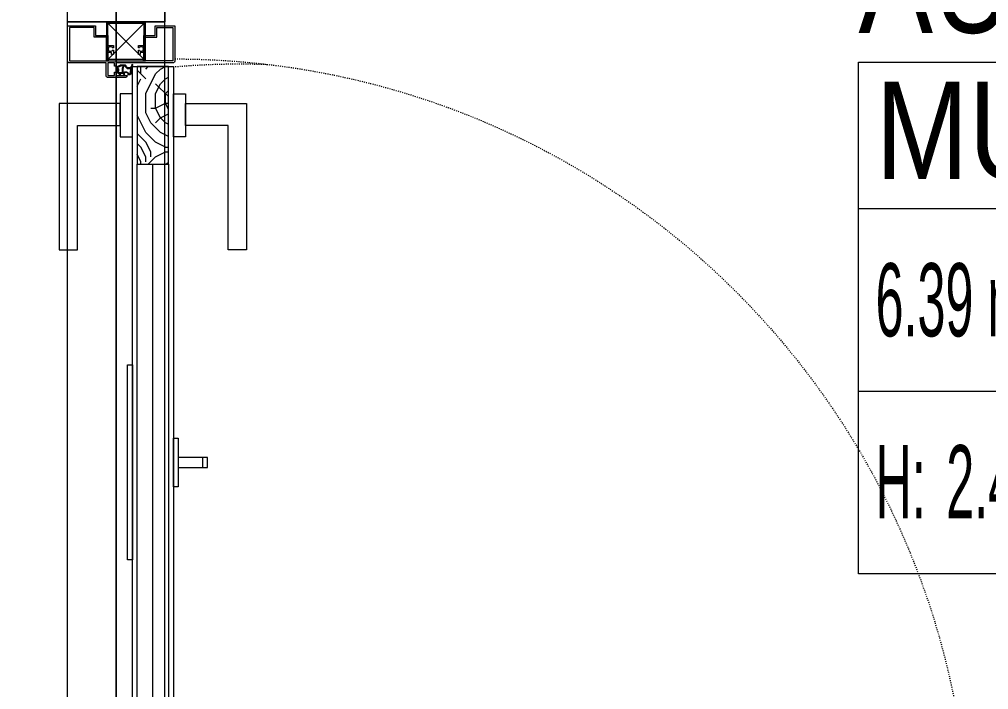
# Model space of a CAD drawing. Extents: x -2749 to 23780, y -1311 to 8245.
# Drawn here: x 1512.6 to 1612, y 522.5 to 591.2 of the extents above; entities that cross this region are included whole.
import ezdxf
from ezdxf.enums import TextEntityAlignment as Align

# ---------------------------------------------------------------- set-up
doc = ezdxf.new("R2010")
doc.units = 0
doc.header["$MEASUREMENT"] = 0
doc.linetypes.add('DOT2', pattern=[0.125, 0, -0.125])
doc.layers.get('0').update_dxf_attribs({"color": 9, "lineweight": 9})
for name, color, linetype, lineweight in [('06C', 9, 'Continuous', 9), ('06D', 9, 'Continuous', 9), ('09', 9, 'Continuous', 9), ('10', 9, 'Continuous', 9), ('11', 9, 'Continuous', 9), ('12', 9, 'Continuous', 9), ('20', 9, 'DOT2', 9), ('21', 9, 'Continuous', 9), ('30', 251, 'Continuous', 9), ('33', 9, 'BATTING', 9), ('35', 9, 'Continuous', 9), ('40B', 9, 'Continuous', 9)]:
    doc.layers.add(name, color=color, linetype=linetype, lineweight=lineweight)
doc.styles.add('Arial', font='arial.ttf', dxfattribs={"height": 2.5})
doc.styles.add('MuuM_TEXT-STANDART', font='ARIALN.TTF')
doc.linetypes.add('BATTING', pattern='A,0.0001,-0.1,[134,ltypeshp.shx,S=0.1,R=0,X=-0.1,Y=0],-0.2,[134,ltypeshp.shx,S=0.1,R=180,X=0.1,Y=0],-0.1', length=0.4001000000000001)

# ---------------------------------------------------------------- blocks, each defined once
blk = doc.blocks.new('0_roomno2')
blk.add_lwpolyline([(19.375, -10.50000000000218), (0, -10.50000000000218), (0, 0), (19.375, 0)], close=True)
for points in [[(0, -3.000000000001455), (19.375, -3.000000000001455)], [(8.125, -3.000000000001455), (8.125, -10.50000000000218)], [(11.875, -3.000000000001455), (11.875, -10.50000000000218)], [(15.625, -3.000000000001455), (15.625, -10.50000000000218)], [(0, -6.750000000001456), (8.125, -6.750000000001456)]]:
    blk.add_lwpolyline(points)
at = {"style": 'MuuM_TEXT-STANDART', "width": 0.6}
blk.add_text('H:', height=1.5, dxfattribs=at).set_placement((0.3500000000000001, -8.607952679349546), align=Align.MIDDLE_LEFT)
at = {"style": 'Arial'}
blk.add_attdef('ODANO', (0, 1.170000000001164), '', height=2, dxfattribs=at)
blk.add_attdef('MEKANADI', text='', height=2, dxfattribs=at).set_placement((0.3500000000000002, -3.000000000001455), align=Align.BOTTOM_LEFT)
at = {"style": 'MuuM_TEXT-STANDART', "width": 0.6}
for tag, p in [('YER01', (10, -4.500000000001455)), ('TAVAN01', (13.75, -4.500000000001455)), ('DUVAR01', (17.5, -4.500000000001455)), ('YER02', (10, -6.750000000001456)), ('TAVAN02', (13.75, -6.750000000001456)), ('DUVAR02', (17.5, -6.750000000001456)), ('YER03', (10, -9.000000000001457)), ('TAVAN03', (13.75, -9.000000000001457)), ('DUVAR03', (17.5, -9.000000000001457))]:
    blk.add_attdef(tag, text='', height=1.5, dxfattribs=at).set_placement(p, align=Align.MIDDLE_CENTER)
for tag, p in [('M2', (0.3500000000000001, -4.875000000001455)), ('TEMIZTAVANYUKSEKLIGI', (1.799999999999999, -8.607952679349546))]:
    blk.add_attdef(tag, text='', height=1.5, dxfattribs=at).set_placement(p, align=Align.MIDDLE_LEFT)
blk = doc.blocks.new('p-korkasa_40x40')
at = {"layer": '10'}
for points in [[(-2, -2), (-2, -2, 4.557571570274368), (-2, -2), (2, -2.000000000000454, 6.895317174706505), (2, -2.000000000000454), (2, -2.000000000000454), (2, 2.000000000000454), (-2, 2), (-2, -2)], [(-1.85000000000582, -1.85000000000582), (-1.85000000000582, 1.85000000000582), (1.85000000000582, 1.85000000000582), (1.85000000000582, -1.85000000000582), (-1.85000000000582, -1.85000000000582, -4.556434831823175), (-1.85000000000582, -1.85000000000582)]]:
    blk.add_lwpolyline(points, format="xyb", close=True, dxfattribs=at)
for points in [[(2, -2.000000000000454), (-2, 2)], [(2, 2.000000000000454), (-2, -1.96874570933869)]]:
    blk.add_lwpolyline(points, dxfattribs=at)
blk = doc.blocks.new('p-kapı')
at = {"layer": '09'}
h = blk.add_hatch(dxfattribs=at)
h.set_pattern_fill('LOGEND', color=256, scale=10, style=0)
h.set_pattern_definition([(360, (-1512.441820109354, -1967.639528495034), (9.999999999999996, -10), [3, -7]), (360, (-1512.441820109354, -1968.139528495034), (9.999999999999996, -10), [3, -7]), (360, (-1511.941820109354, -1969.139528495034), (9.999999999999996, -10), [2, -8]), (360, (-1511.441820109354, -1970.139528495034), (9.999999999999996, -10), [1.5, -8.5]), (360, (-1511.441820109354, -1971.139528495034), (9.999999999999996, -10), [1, -9]), (360, (-1513.941820109354, -1972.139528495034), (9.999999999999996, -10), [0.5, -2.5, 0.5, -6.5]), (360, (-1512.441820109354, -1972.639528495034), (9.999999999999996, -10), [0.5, -4, 1.5, -4]), (360, (-1510.441820109354, -1973.139528495034), (9.999999999999996, -10), [0.5, -0.5, 0.5, -8.5]), (360, (-1510.941820109354, -1973.639528495034), (9.999999999999996, -10), [0.5, -9.5]), (360, (-1511.441820109354, -1974.639528495034), (9.999999999999996, -10), [1.5, -8.5]), (360, (-1511.441820109354, -1975.639528495034), (9.999999999999996, -10), [2, -8]), (360, (-1511.941820109354, -1976.639528495034), (9.999999999999996, -10), [2.5, -3, 0.5, -4]), (270, (-1515.941820109354, -1970.639528495034), (-10, -9.999999999999996), [0.5, -1, 2.5, -6]), (270, (-1515.441820109354, -1971.639528495034), (-10, -9.999999999999996), [0.5, -0.5, 1.5, -7.5]), (270, (-1514.941820109354, -1975.639528495034), (-10, -9.999999999999996), [1, -9]), (270, (-1514.441820109354, -1971.639528495034), (-10, -9.999999999999996), [2, -3, 0.5, -4.5]), (270, (-1513.941820109354, -1977.139528495033), (-10, -9.999999999999996), [0.5, -9.5]), (270, (-1513.441820109354, -1972.139528495034), (-10, -9.999999999999996), [1.5, -8.5]), (270, (-1512.441820109354, -1972.639528495034), (-10, -9.999999999999996), [1, -9]), (270, (-1511.441820109354, -1972.639528495034), (-10, -9.999999999999996), [0.5, -1.5, 1.5, -6.5]), (270, (-1510.941820109354, -1973.139528495034), (-10, -9.999999999999996), [0.5, -9.5]), (270, (-1510.441820109354, -1971.139528495034), (-10, -9.999999999999996), [1.399999999999999, -8.6]), (270, (-1509.941820109354, -1969.139528495034), (-10, -9.999999999999996), [1, -9]), (270, (-1508.941820109354, -1973.139528495034), (-10, -9.999999999999996), [0.5, -9.5]), (270, (-1507.941820109354, -1972.639528495034), (-10, -9.999999999999996), [1.5, -8.5]), (270, (-1506.941820109354, -1972.639528495034), (-10, -9.999999999999996), [1.5, -8.5]), (314.9999999999999, (-1508.441820109354, -1968.639528495034), (-3.3e-15, -10.00000000019025), [0.7071000000000001, -0.7071000000000001, 0.7071000000000001, -12.02083562]), (314.9999999999999, (-1510.441820109354, -1971.139528495034), (-3.3e-15, -10.00000000019025), [1.414199999999999, -12.72793562]), (314.9999999999999, (-1514.441820109354, -1976.139528495034), (-3.3e-15, -10.00000000019025), [1.414199999999999, -12.72793562]), (314.9999999999999, (-1512.441820109354, -1973.639528495034), (-3.3e-15, -10.00000000019025), [1.414199999999999, -12.72793562]), (314.9999999999999, (-1511.941820109354, -1971.639528495034), (-3.3e-15, -10.00000000019025), [1.414199999999999, -12.72793562]), (314.9999999999999, (-1508.941820109354, -1969.639528495034), (-3.3e-15, -10.00000000019025), [1.414199999999999, -12.72793562]), (314.9999999999999, (-1509.941820109354, -1970.139528495034), (-3.3e-15, -10.00000000019025), [2.121319999999998, -12.02081562]), (314.9999999999999, (-1512.941820109354, -1974.639528495034), (-3.3e-15, -10.00000000019025), [0.7071000000000001, -13.43503562]), (314.9999999999999, (-1513.441820109354, -1975.639528495034), (-3.3e-15, -10.00000000019025), [0.7071000000000001, -13.43503562]), (314.9999999999999, (-1509.441820109354, -1975.639528495034), (-3.3e-15, -10.00000000019025), [0.7071000000000001, -13.43503562]), (314.9999999999999, (-1513.441820109354, -1970.639528495034), (-3.3e-15, -10.00000000019025), [0.7071000000000001, -13.43503562]), (314.9999999999999, (-1507.941820109354, -1974.139528495034), (-3.3e-15, -10.00000000019025), [0.7071000000000001, -13.43503562]), (314.9999999999999, (-1511.441820109354, -1973.139528495034), (-3.3e-15, -10.00000000019025), [0.7071000000000001, -13.43503562]), (314.9999999999999, (-1510.441820109354, -1974.139528495034), (-3.3e-15, -10.00000000019025), [0.7071000000000001, -13.43503562]), (225, (-1510.941820109354, -1972.139528495034), (-10.00000000019025, 3.3e-15), [0.7071000000000001, -0.7071000000000001, 2.121319999999998, -10.60661562]), (225, (-1509.441820109354, -1972.139528495034), (-10.00000000019025, 3.3e-15), [0.7071000000000001, -13.43503562]), (225, (-1509.441820109354, -1968.639528495034), (-10.00000000019025, 3.3e-15), [0.7071000000000001, -13.43503562]), (225, (-1511.441820109354, -1971.139528495034), (-10.00000000019025, 3.3e-15), [0.7071000000000001, -13.43503562]), (225, (-1509.941820109354, -1973.139528495034), (-10.00000000019025, 3.3e-15), [0.7071000000000001, -13.43503562]), (225, (-1512.441820109354, -1970.639528495034), (-10.00000000019025, 3.3e-15), [0.7071000000000001, -13.43503562]), (225, (-1508.441820109354, -1970.639528495034), (-10.00000000019025, 3.3e-15), [0.7071000000000001, -13.43503562]), (225, (-1515.441820109354, -1967.639528495034), (-10.00000000019025, 3.3e-15), [0.7071000000000001, -13.43503562]), (225, (-1514.941820109354, -1968.139528495034), (-10.00000000019025, 3.3e-15), [1.414199999999999, -12.72793562]), (225, (-1514.441820109354, -1968.639528495034), (-10.00000000019025, 3.3e-15), [1.414199999999999, -12.72793562]), (225, (-1513.441820109354, -1968.639528495034), (-10.00000000019025, 3.3e-15), [1.414199999999999, -12.72793562]), (225, (-1512.941820109354, -1969.639528495034), (-10.00000000019025, 3.3e-15), [1.414199999999999, -12.72793562]), (225, (-1508.941820109354, -1973.639528495034), (-10.00000000019025, 3.3e-15), [1.414199999999999, -12.72793562]), (225, (-1506.941820109354, -1968.639528495034), (-10.00000000019025, 3.3e-15), [1.414199999999999, -12.72793562]), (225, (-1506.441820109354, -1976.639528495034), (-10.00000000019025, 3.3e-15), [1.414199999999999, -12.72793562]), (225, (-1506.441820109354, -1975.639528495034), (-10.00000000019025, 3.3e-15), [1.414199999999999, -12.72793562]), (225, (-1507.441820109354, -1975.139528495034), (-10.00000000019025, 3.3e-15), [1.414199999999999, -12.72793562]), (225, (-1514.441820109354, -1975.139528495034), (-10.00000000019025, 3.3e-15), [2.121319999999998, -12.02081562]), (225, (-1507.941820109354, -1974.139528495034), (-10.00000000019025, 3.3e-15), [2.121319999999998, -12.02081562]), (333.4349487999999, (-1513.441820109354, -1977.139528495033), (10.00000000000094, -4.0006493e-09), [1.117999999999998, -21.24267976999997]), (333.4349487999999, (-1513.441820109354, -1972.139528495034), (10.00000000000094, -4.0006493e-09), [1.117999999999998, -21.24267976999997]), (333.4349487999999, (-1512.441820109354, -1975.139528495034), (10.00000000000094, -4.0006493e-09), [1.117999999999998, -21.24267976999997]), (333.4349487999999, (-1509.441820109354, -1968.139528495034), (10.00000000000094, -4.0006493e-09), [1.117999999999998, -21.24267976999997]), (333.4349487999999, (-1509.941820109354, -1969.139528495034), (10.00000000000094, -4.0006493e-09), [1.117999999999998, -21.24267976999997]), (333.4349487999999, (-1512.941820109354, -1971.139528495034), (10.00000000000094, -4.0006493e-09), [1.117999999999998, -21.24267976999997]), (333.4349487999999, (-1512.941820109354, -1976.139528495034), (10.00000000000094, -4.0006493e-09), [1.117999999999998, -21.24267976999997]), (333.4349487999999, (-1509.941820109354, -1973.139528495034), (10.00000000000094, -4.0006493e-09), [2.235999999999996, -20.12467976999998]), (296.5650511799998, (-1509.941820109354, -1974.639528495034), (5.099821e-10, -10.00000000000094), [1.117999999999975, -21.24267976999961]), (296.5650511799998, (-1508.441820109354, -1971.639528495034), (5.099821e-10, -10.00000000000094), [1.117999999999975, -21.24267976999961]), (296.5650511799998, (-1513.441820109354, -1973.639528495034), (5.099821e-10, -10.00000000000094), [1.117999999999975, -21.24267976999961]), (296.5650511799998, (-1515.441820109354, -1974.139528495034), (5.099821e-10, -10.00000000000094), [1.117999999999975, -21.24267976999961]), (296.5650511799998, (-1509.441820109354, -1972.139528495034), (5.099821e-10, -10.00000000000094), [1.117999999999975, -21.24267976999961]), (296.5650511799998, (-1510.441820109354, -1972.139528495034), (5.099821e-10, -10.00000000000094), [1.117999999999975, -21.24267976999961]), (296.5650511799998, (-1514.441820109354, -1973.639528495034), (5.099821e-10, -10.00000000000094), [2.23599999999995, -20.12467976999961]), (296.5650511799998, (-1506.941820109354, -1970.139528495034), (5.099821e-10, -10.00000000000094), [2.23599999999995, -20.12467976999961]), (296.5650511799998, (-1507.941820109354, -1970.639528495034), (5.099821e-10, -10.00000000000094), [2.23599999999995, -20.12467976999961]), (243.4349487999999, (-1515.941820109354, -1969.139528495034), (-4.0006526e-09, -10.00000000000094), [1.117999999999979, -21.24267976999967]), (243.4349487999999, (-1515.941820109354, -1974.639528495034), (-4.0006526e-09, -10.00000000000094), [1.117999999999979, -21.24267976999967]), (243.4349487999999, (-1513.941820109354, -1967.639528495034), (-4.0006526e-09, -10.00000000000094), [1.117999999999979, -21.24267976999967]), (243.4349487999999, (-1514.941820109354, -1976.639528495034), (-4.0006526e-09, -10.00000000000094), [1.117999999999979, -21.24267976999967]), (243.4349487999999, (-1513.941820109354, -1970.639528495034), (-4.0006526e-09, -10.00000000000094), [1.117999999999979, -21.24267976999967]), (243.4349487999999, (-1511.941820109354, -1971.639528495034), (-4.0006526e-09, -10.00000000000094), [1.117999999999979, -21.24267976999967]), (243.4349487999999, (-1510.941820109354, -1973.639528495034), (-4.0006526e-09, -10.00000000000094), [1.117999999999979, -21.24267976999967]), (243.4349487999999, (-1515.441820109354, -1969.639528495034), (3.2114650989e-06, -10.00000160773382), [1.117999999999979, -21.24267976999967]), (243.4349487999999, (-1512.941820109354, -1971.139528495034), (-4.0006526e-09, -10.00000000000094), [1.117999999999979, -21.24267976999967]), (243.4349487999999, (-1509.941820109354, -1970.139528495034), (-4.0006526e-09, -10.00000000000094), [1.117999999999979, -21.24267976999967]), (243.4349487999999, (-1508.941820109354, -1971.139528495034), (-4.0006526e-09, -10.00000000000094), [1.117999999999979, -21.24267976999967]), (243.4349487999999, (-1506.941820109354, -1974.139528495034), (-4.0006526e-09, -10.00000000000094), [1.117999999999979, -21.24267976999967]), (243.4349487999999, (-1514.441820109354, -1977.139528495033), (-4.0006526e-09, -10.00000000000094), [1.117999999999979, -21.24267976999967]), (243.4349487999999, (-1515.941820109354, -1976.639528495034), (-4.0006526e-09, -10.00000000000094), [2.235999999999958, -20.12467976999968]), (243.4349487999999, (-1514.441820109354, -1969.639528495034), (-4.0006526e-09, -10.00000000000094), [2.235999999999958, -20.12467976999968]), (206.5650511799999, (-1515.941820109354, -1968.139528495034), (-10.00000000000094, -5.099854e-10), [1.117999999999995, -21.24267976999997]), (206.5650511799999, (-1507.441820109354, -1967.639528495034), (-10.00000000000094, -5.099854e-10), [1.117999999999995, -21.24267976999997]), (206.5650511799999, (-1507.941820109354, -1972.639528495034), (-10.00000000000094, -5.099854e-10), [1.117999999999995, -21.24267976999997]), (206.5650511799999, (-1511.941820109354, -1969.139528495034), (-10.00000000000094, -5.099854e-10), [1.117999999999995, -21.24267976999997]), (206.5650511799999, (-1512.441820109354, -1968.139528495034), (-10.00000000000094, -5.099854e-10), [1.117999999999995, -21.24267976999997]), (206.5650511799999, (-1511.441820109354, -1970.139528495034), (-10.00000000000094, -5.099854e-10), [1.117999999999995, -21.24267976999997]), (206.5650511799999, (-1508.441820109354, -1976.139528495034), (-10.00000000000094, -5.099854e-10), [1.117999999999995, -21.24267976999997]), (206.5650511799999, (-1507.441820109354, -1976.639528495034), (-10.00000000000094, -5.099854e-10), [2.235999999999995, -20.12467976999997])])
h.paths.add_polyline_path([(1.170000000001889, -81.66295667744998), (1.202328709074208, -81.66295667744998), (1.202328709074208, -80.86796583734395), (1.170000000001889, -80.86796583734395), (1.170000000001889, -80.34999999999854), (1.202328709074208, -80.34999999999854), (1.202328709074208, -79.40000000000146), (4.337671290930301, -79.40000000000146), (4.337671290930301, -80.34999999999854), (4.370000000002618, -80.34999999999854), (4.370000000002618, -80.86796583734395), (4.337671290930301, -80.86796583734395), (4.337671290930301, -81.66295667744998), (4.370000000002618, -81.66295667744998), (4.370000000002618, -85.40000000000146), (1.170000000001889, -85.40000000000146)])
h.paths.add_polyline_path([(1.202328709074208, -77.93203416265895), (1.202328709074208, -77.13704332255294), (1.170000000001889, -77.13704332255294), (1.170000000001889, -75.40008858544023), (4.370000000002618, -75.40008858544023), (4.370000000002618, -77.13704332255294), (4.337671290930301, -77.13704332255294), (4.337671290930301, -77.93203416265895), (4.370000000002618, -77.93203416265895), (4.370000000002618, -78.44999999999709), (4.337671290930301, -78.45000000000434), (4.337671290930301, -79.40000000000146), (1.202328709074208, -79.40000000000146), (1.202328709074208, -78.45000000000434), (1.170000000001889, -78.45000000000434), (1.170000000001889, -77.93203416265895)])
at = {"layer": '10'}
h = blk.add_hatch(color=256, dxfattribs=at)
edge = h.paths.add_edge_path()
edge.add_spline(control_points=[(-0.5369756097570644, -84.51241686969297), (-0.5906374453152239, -84.5518905258723), (-0.6878822009421129, -84.62342378614264), (-0.7823709486983716, -84.73020272285794), (-0.8899654388224005, -84.81634565772401), (-0.8351330276491353, -84.92515451247162), (-0.7993581297414494, -85.02739724353887), (-0.8236312188018928, -85.13593551153463), (-0.8909774078929331, -85.2204025707906), (-0.8936748011838059, -85.31350848440346), (-0.8901922852564894, -85.42809680375649), (-0.728764212148235, -85.49924616048519), (-0.5556085026000801, -85.58372597600827), (-0.3208874964548158, -85.6044139906153), (-0.1643808494300174, -85.57919688549735), (-0.0170845106040361, -85.58614067232702), (-0.0044594722057809, -85.47231593469769), (0.0795073431909259, -85.40046526712104), (0.1646003593887144, -85.2870381913017), (0.2895508234578301, -85.30929536580516), (0.4061617531915547, -85.32681202102684), (0.5518175704273744, -85.36757930904423), (0.5995418682032323, -85.49443736144892), (0.6480338603832934, -85.67184330132295), (0.6698076058928564, -85.62376578052499), (0.6769063150313741, -85.59945321430133)], knot_values=[0, 0, 0, 0, 1.972481329933421, 3.574485720078666, 4.459231721842631, 5.627326994262999, 6.631388320856649, 7.787072978740821, 8.75015276194368, 9.776376719050775, 10.52172028727109, 11.98318526219924, 14.34903833668033, 16.62296311174929, 18.66660599276623, 19.53265988375316, 20.30320742306432, 21.53106540985929, 22.8950020509257, 24.14050273090668, 24.94140504827469, 26.57643914558082, 28.1214307914516, 29.40842415818681, 30.06904306217089, 30.06904306217089, 30.06904306217089, 30.06904306217089], degree=3, periodic=0)
edge.add_arc((0.6577079170856451, -85.59384772447082), 0.0200000000000125, 703.7234121128039, 729.6961277373919)
edge.add_line((0.6774222141648352, -85.59047926923813), (0.514778214589569, -84.63858532773519))
edge.add_spline(control_points=[(0.5147782145904785, -84.63858532773156), (0.4684569597193331, -84.61121200024355), (0.4029367876937613, -84.55669608320022), (0.299123291955766, -84.55094408860168), (0.2368332224687037, -84.5669421721468), (0.2434630590905726, -84.56630475889688), (0.2195726180252677, -84.63769904915534), (0.2195726180252677, -84.63769904915534)], knot_values=[0, 0, 0, 0, 0.2230052084876708, 0.4469780816912642, 0.8022655540997069, 1.018676818468204, 1.060393501096338, 1.060393501096338, 1.060393501096338, 1.060393501096338], degree=3, periodic=0)
edge.add_arc((-0.0149015127535677, -84.5842358186128), 0.2404920685283454, 578.8576386954633, 707.1553904040015, ccw=False)
edge.add_spline(control_points=[(-0.2021744220619439, -84.73511753541244), (-0.1844337589864153, -84.70879782966219), (-0.1854437276160752, -84.65074498127069), (-0.1315036820815294, -84.5540416680233), (-0.2492554579002899, -84.55561594154278), (-0.2605854891371564, -84.74868430823697), (-0.4150242235737096, -84.68619836643484), (-0.6628840222583677, -84.69875890661933), (-0.5288317618396832, -84.58261839942134), (-0.5347583595721517, -84.5315299911963), (-0.5369756097570644, -84.51241686969297)], knot_values=[1.684532790128255, 1.684532790128255, 1.684532790128255, 1.684532790128255, 1.827512949640418, 2.001131811412198, 2.034132841388928, 2.383878172112238, 2.570749579948123, 2.81730155771981, 2.995364809708569, 3.101801527567439, 3.101801527567439, 3.101801527567439, 3.101801527567439], degree=3, periodic=0)
edge = h.paths.add_edge_path(flags=16)
edge.add_spline(control_points=[(0.4883339317893844, -85.29245044420531), (0.4716886541282295, -85.27617170474696), (0.4523573484184455, -85.25991805080413), (0.4147011533677869, -85.23712323497604), (0.4001201892897372, -85.23009669489694), (0.3915949691217975, -85.22622697612678)], knot_values=[4.696285649924368, 4.696285649924368, 4.696285649924368, 4.696285649924368, 4.79612257682362, 4.79612257682362, 4.854419796380462, 4.854419796380462, 4.854419796380462, 4.854419796380462], degree=3, periodic=0)
edge.add_spline(control_points=[(0.3915949691217975, -85.22622697612678), (0.3885683923836041, -85.22639217222604), (0.3855311636252736, -85.2263443169286), (0.3757315162838495, -85.22599751089729), (0.3681160688320233, -85.22548559508868), (0.3516475183459988, -85.22407014974306), (0.3429637488879962, -85.22319709650765), (0.3252907630521804, -85.2211618914589), (0.316594720883586, -85.22002240030999), (0.291213085376512, -85.21633801807184), (0.2728923982976994, -85.2134663161123), (0.2312442128131806, -85.21019387182605), (0.2079686403376399, -85.20950475220161), (0.1708219201973407, -85.21554820335585), (0.157941705580015, -85.21878033129907), (0.126446850845241, -85.22976943991671), (0.1093897561368067, -85.23913722649013), (0.0793808313101181, -85.25973395552137), (0.0663699295146216, -85.27124699160045), (0.0429483607986185, -85.29429669502858), (0.0327881743869512, -85.30545581124898), (0.0148434022485162, -85.32623104828235), (0.0068756339605898, -85.33600692905749), (-0.0090410068587516, -85.355167020105), (-0.0171964423425379, -85.36496325665941), (-0.0399044250698353, -85.3944018574839), (-0.0547606956715754, -85.41583520011045), (-0.0673612565879012, -85.44141278987809)], knot_values=[3.795205768767631, 3.795205768767631, 3.795205768767631, 3.795205768767631, 3.825435281411388, 3.825435281411388, 3.876175829762433, 3.876175829762433, 3.923120005564896, 3.923120005564896, 3.970064181367359, 3.970064181367359, 4.056079576782028, 4.056079576782028, 4.1420949721967, 4.1420949721967, 4.181856208153813, 4.181856208153813, 4.244411595576305, 4.244411595576305, 4.309456277789172, 4.309456277789172, 4.374500960002043, 4.374500960002043, 4.436400391423946, 4.436400391423946, 4.498299822845847, 4.498299822845847, 4.605733337985941, 4.605733337985941, 4.605733337985941, 4.605733337985941], degree=3, periodic=0)
edge.add_arc((-0.1355372299003648, -85.40782653281349), 0.0759999999999773, 567.2221899925271, 693.7732677223272, ccw=False)
edge.add_arc((0.7681294868853002, -85.02277503077494), 1.058097748058568, 888.8376998673891, 923.3761552425167, ccw=False)
edge.add_arc((-0.2503260998964834, -84.82178951549577), 0.0200000000000284, 779.8045860840282, 888.9000715373779, ccw=False)
edge.add_arc((-0.0254490172264923, -84.53800291659718), 0.3422998841750275, 951.1287320440587, 1055.511948304005)
edge.add_arc((0.3533265005826252, -84.70197943761741), 0.0708012071070941, 720.1577279099495, 881.8184495585258, ccw=False)
edge.add_line((0.4241274394116772, -84.7017845312512), (0.5220320556400111, -85.27478329712176))
edge.add_arc((0.5023177585608211, -85.27815175234718), 0.019999999999999, 585.6378390656023, 729.6961277305409, ccw=False)
edge = h.paths.add_edge_path(flags=16)
edge.add_spline(control_points=[(-0.3815073000114353, -85.52777787788362), (-0.3834389916773944, -85.52724453018163), (-0.3853727186760807, -85.52670610733912), (-0.4205788632025361, -85.51682294036436), (-0.4544610585180635, -85.50601336516411), (-0.4889215080875148, -85.49418731541662), (-0.4900629374460549, -85.49379462555952), (-0.4912037800822874, -85.49340117004613)], knot_values=[2.606882164150666, 2.606882164150666, 2.606882164150666, 2.606882164150666, 2.618308665253161, 2.618308665253161, 2.814704777591772, 2.814704777591772, 2.821436412206805, 2.821436412206805, 2.821436412206805, 2.821436412206805], degree=3, periodic=0)
edge.add_spline(control_points=[(-0.4912037800822874, -85.49340117004613), (-0.5233471352403285, -85.48231552171637), (-0.5550247264036443, -85.47062207480484), (-0.5877413626330963, -85.45796293672173), (-0.5892461558505602, -85.4573792198862), (-0.5907511911427719, -85.45679395195477)], knot_values=[2.408074102405524, 2.408074102405524, 2.408074102405524, 2.408074102405524, 2.597738580129102, 2.597738580129102, 2.606882164150666, 2.606882164150666, 2.606882164150666, 2.606882164150666], degree=3, periodic=0)
edge.add_spline(control_points=[(-0.5907511911427719, -85.45679395195477), (-0.6054095705112559, -85.45109370061981), (-0.6200909125836916, -85.4452463134803), (-0.6513064689206658, -85.43253770701268), (-0.6679456813908474, -85.42560582750595), (-0.6975867124383514, -85.41301002278487), (-0.7102365350583569, -85.40760968485122), (-0.7229134244116722, -85.40205673102902)], knot_values=[2.149006277224146, 2.149006277224146, 2.149006277224146, 2.149006277224146, 2.238060749371884, 2.238060749371884, 2.336258805541189, 2.336258805541189, 2.408074102405524, 2.408074102405524, 2.408074102405524, 2.408074102405524], degree=3, periodic=0)
edge.add_spline(control_points=[(-0.7229134244116722, -85.40205673102902), (-0.7275705286083394, -85.40001674441737), (-0.7322312857468205, -85.39795616069752), (-0.7455618066960596, -85.39199150963395), (-0.7536017658676429, -85.3881710095229), (-0.7677693781188282, -85.38105523245758), (-0.7739268021578029, -85.37775809279992), (-0.7842826841624629, -85.37176572963654), (-0.7883197533083149, -85.36926390407461), (-0.7920567741166451, -85.36629840687965)], knot_values=[1.977607441624772, 1.977607441624772, 1.977607441624772, 1.977607441624772, 2.003990200929743, 2.003990200929743, 2.053089229014396, 2.053089229014396, 2.101047753119271, 2.101047753119271, 2.149006277224144, 2.149006277224144, 2.149006277224144, 2.149006277224144], degree=3, periodic=0)
edge.add_arc((-0.7796246261059423, -85.35063182793965), 0.0200000000000304, 900.5555631517888, 951.5663893431631, ccw=False)
edge.add_spline(control_points=[(-0.7994840715909959, -85.35299877215583), (-0.7996182607275844, -85.35187288089946), (-0.7997274019762699, -85.35072960989055), (-0.8002259230997879, -85.34462242021978), (-0.8004687433967774, -85.33851066090575), (-0.8008469303676973, -85.32128280500183), (-0.8008342107059434, -85.30943071842918), (-0.8005320933662003, -85.2993613856379)], knot_values=[1.69878072459484, 1.69878072459484, 1.69878072459484, 1.69878072459484, 1.709176364630534, 1.709176364630534, 1.751194216338215, 1.751194216338215, 1.814824352558606, 1.814824352558606, 1.814824352558606, 1.814824352558606], degree=3, periodic=0)
edge.add_spline(control_points=[(-0.8005320933662003, -85.2993613856379), (-0.8005291922345351, -85.29926469321072), (-0.8005262644182947, -85.29916816516925), (-0.8002453347398841, -85.2900058112791), (-0.7996581484585477, -85.28216809327569), (-0.7983876424550544, -85.27219494782912), (-0.7979033033734595, -85.2691682961231), (-0.7967892664892136, -85.26359999037959), (-0.7963274052344786, -85.26168751184014), (-0.7950642314099241, -85.25704070857319), (-0.7941042474449205, -85.25426319411052), (-0.7922515160280456, -85.25010678642865), (-0.7915139412471035, -85.24861359065837), (-0.7898580297332956, -85.24541914485599), (-0.7890619376630639, -85.2439227982468), (-0.7868423479412741, -85.23990738076826), (-0.785815735354845, -85.23813671410605), (-0.7847239510629151, -85.2363075673493)], knot_values=[1.498288754767149, 1.498288754767149, 1.498288754767149, 1.498288754767149, 1.498899773643438, 1.498899773643438, 1.55638679152604, 1.55638679152604, 1.58513030046734, 1.58513030046734, 1.61387380940864, 1.61387380940864, 1.646408564364206, 1.646408564364206, 1.665384561853024, 1.665384561853024, 1.684360559341839, 1.684360559341839, 1.69878072459484, 1.69878072459484, 1.69878072459484, 1.69878072459484], degree=3, periodic=0)
edge.add_line((-0.7847239510629151, -85.2363075673493), (-0.7586869314282012, -85.19268582784571))
edge.add_line((-0.7586869314254728, -85.19268582784571), (-0.7255136902876984, -85.10717331456544))
edge.add_line((-0.7255136902895174, -85.10717331456544), (-0.7173155414820941, -85.03151368951148))
edge.add_line((-0.7173155414820941, -85.03151368950785), (-0.7384525110683171, -84.92615187598132))
edge.add_spline(control_points=[(-0.7384525110719551, -84.92615187598132), (-0.7417319309315645, -84.91712462047145), (-0.7452146564100987, -84.90836485676846), (-0.7561384565451591, -84.8820235105304), (-0.7633910574986658, -84.86627040452005), (-0.7682081721068243, -84.8538242785144)], knot_values=[0.9322138717899155, 0.9322138717899155, 0.9322138717899155, 0.9322138717899155, 0.9728151593248144, 0.9728151593248144, 1.059280169269481, 1.059280169269481, 1.059280169269481, 1.059280169269481], degree=3, periodic=0)
edge.add_arc((-0.7495564365199244, -84.84660536172305), 0.0199999999999873, 851.1876026072525, 924.1288367209762, ccw=False)
edge.add_spline(control_points=[(-0.7630056632260676, -84.83180271666062), (-0.7554750532144681, -84.82496063668805), (-0.7451898386098037, -84.81607690209785), (-0.7354561730571731, -84.80713799077056), (-0.7354408858154784, -84.8071239508572), (-0.735425599890732, -84.80710991127125)], knot_values=[0.6191493752113117, 0.6191493752113117, 0.6191493752113117, 0.6191493752113117, 0.6800377646677511, 0.6800377646677511, 0.6801335518299229, 0.6801335518299229, 0.6801335518299229, 0.6801335518299229], degree=3, periodic=0)
edge.add_line((-0.735425599890732, -84.80710991127125), (-0.7085877083327432, -84.78161459538023))
edge.add_arc((-0.6554298056871632, -84.83593068311166), 0.0760000000000115, 831.8248503193477, 854.3825803939201, ccw=False)
edge.add_line((-0.6836843639466679, -84.76537800819642), (-0.6090193983354766, -84.76230358183967))
edge.add_line((-0.6090193983327481, -84.76230358184694), (-0.5257167661893618, -84.76654401337144))
edge.add_line((-0.5257167661911808, -84.7665440133642), (-0.4458209923805044, -84.77061102240259))
edge.add_line((-0.445820992379595, -84.77061102240259), (-0.3993508796656897, -84.77297653385904))
edge.add_line((-0.3993508796665992, -84.77297653385904), (-0.3993451848336917, -84.77297978937713))
edge.add_arc((-0.4095884813359591, -84.84828632878634), 0.0760000000000394, 712.7718027218857, 802.2540888927069, ccw=False)
edge.add_line((-0.3341924609158013, -84.85784876073743), (-0.3342328856770109, -84.85770303229218))
edge.add_line((-0.3342328856779204, -84.85770303229218), (-0.3466309443083446, -84.92453509728512))
edge.add_line((-0.3466309443065256, -84.92453509728512), (-0.355971261873492, -85.01549911675102))
edge.add_line((-0.35597126187713, -85.01549911674374), (-0.3547381997259436, -85.14397923944125))
edge.add_line((-0.3547381997232151, -85.14397923944489), (-0.3473031821049517, -85.21155897400969))
edge.add_line((-0.3473031821085897, -85.21155897400604), (-0.3161650954198194, -85.35239759661633))
edge.add_arc((0.6255815801705467, -85.07032483903458), 0.9830828253785207, 916.6740540243767, 921.0841378559761)
edge.add_arc((-0.361280229568365, -85.45451898340252), 0.0760000000000061, 614.5649605422865, 743.6945358760281, ccw=False)
at = {"layer": '06C'}
blk.add_line((7.870046077259757, -45.30000001471488), (7.870046077259757, -44.3000000147149), dxfattribs=at)
for points in [[(5.370046077259756, -42.3000000147149), (4.870046077259757, -42.3000000147149), (4.870046077259757, -47.3000000147149), (5.370046077259756, -47.3000000147149)], [(8.370046077259758, -45.30000001471488), (5.370046077259756, -45.30000001471488), (5.370046077259756, -44.3000000147149), (8.370046077259758, -44.3000000147149)]]:
    blk.add_lwpolyline(points, close=True, dxfattribs=at)
at = {"layer": '06D'}
for points in [[(-0.5799951286935539, -81.62219937940608), (-6.829995128693553, -81.62219937940608), (-6.829995128693553, -66.62219937940608), (-4.954995128693552, -66.62219937940608), (-4.954995128693552, -79.37219937940608), (-4.954995128693552, -79.37219937940608), (-0.5799951286935539, -79.37219937940608), (-0.5799951286935539, -81.62219937940608)], [(6.120140416471259, -81.62218975205906), (12.37014041647126, -81.62218975205906), (12.37014041647126, -66.62218975205906), (10.49514041647126, -66.62218975205906), (10.49514041647126, -79.37218975205904), (10.49514041647126, -79.37218975205904), (6.120140416471259, -79.37218975205904), (6.120140416471259, -81.62218975205906)], [(0.6700048713064461, -82.59719937940827), (-0.5799951286935539, -82.59719937940827), (-0.5799951286935539, -78.19719937940681), (0.6700048713064461, -78.19719937940681), (0.6700048713064461, -82.59719937940827)], [(4.870140416471256, -82.59718975206125), (6.120140416471259, -82.59718975206125), (6.120140416471259, -78.1971897520598), (4.870140416471256, -78.1971897520598), (4.870140416471256, -82.59718975206125)]]:
    blk.add_lwpolyline(points, dxfattribs=at)
at = {"layer": '10'}
for p, q in [((-0.6520531316018606, -84.76011299560923), (-0.3993804007805011, -84.77297503111913)), ((0.5220320556400111, -85.27478329712176), (0.4238229449983919, -84.70000244037509)), ((0.6774222141648352, -85.59047926923083), (0.5147782145904785, -84.63858532773156))]:
    blk.add_line(p, q, dxfattribs=at)
for points in [[(0.6702100840338971, -34.80029411766009), (0.1702100840338971, -34.80029411766009), (0.1702100840338971, -54.80029411766007), (0.6702100840338971, -54.80029411766007)], [(-5.779999999998834, -89.40000000000146), (-5.779999999998834, -86.00000000000726), (-2, -86), (-2, -88.41999999994005), (-3.259999999998397, -88.41999999994005), (-3.259999999998397, -89.40000000000146)], [(2.000000000003637, -88.41999999994005), (3.160000000007128, -88.41999999994005), (3.160000000007128, -89.40000000000146), (4.820000000003347, -89.40000000000146), (4.820000000003347, -86), (2.000000000003637, -86)]]:
    blk.add_lwpolyline(points, close=True, dxfattribs=at)
blk.add_lwpolyline([(-3.124999999996361, -89.60000000000582, 0.4142135623730951), (-3.099999999998543, -89.57500000000437), (-3.099999999998543, -88.59999999994034), (-1.86499999999796, -88.59999999994034, 0.4142135623730951), (-1.839999999996505, -88.57499999993888), (-1.839999999996505, -87.55454592069145), (-1.281196915806503, -87.55454592069145), (-1.281196915806503, -87.32454592068822), (-1.390486237687582, -87.32454592068822), (-1.354628344986849, -87.36040381339262, -0.0916730868048769), (-1.425339023106061, -87.43111449151183), (-1.461431334289954, -87.3950221803243, -0.2882609505077494), (-1.700962497321597, -87.3950221803243), (-1.73705480850549, -87.43111449151183, -0.091673086804877), (-1.807765486624703, -87.36040381339262), (-1.771673175440809, -87.32431150220509, -0.2882609505067066), (-1.771673175440809, -87.08478033917343), (-1.807765486624703, -87.04868802799317, -0.09167308680455198), (-1.73705480850549, -86.97797734987398), (-1.700962497321597, -87.01406966105424, -0.2882609505077494), (-1.461431334289954, -87.01406966105424), (-1.425339023106061, -86.97797734987398, -0.0916730868044047), (-1.354628344986849, -87.04868802799317), (-1.390486237687582, -87.08454592069029), (-1.281196915806503, -87.08454592069029), (-1.281196915806503, -86.67954592069145, 0.4142135623730951), (-1.30619691580432, -86.65454592069), (-1.456196915805774, -86.65454592069, 0.4142135623730951), (-1.481196915807231, -86.67954592069145), (-1.481196915807231, -86.85454592068709), (-1.839999999996505, -86.85454592068709), (-1.839999999996505, -86.15000000000146, -0.4142135623730951), (-1.689999999998688, -86), (1.690000000002328, -86, -0.4142135623730951), (1.840000000003783, -86.15000000000146), (1.840000000003783, -86.85454592068709), (1.481196915810869, -86.85454592068709), (1.481196915810869, -86.67954592069145, 0.4142135623730951), (1.456196915813051, -86.65454592069), (1.306196915811596, -86.65454592069, 0.4142135623730951), (1.281196915810139, -86.67954592069145), (1.281196915810139, -87.08454592069029), (1.390486237694856, -87.08454592069029), (1.354628344994123, -87.04868802799317, -0.0916730868044046), (1.4253390231097, -86.97797734987398), (1.46143133429723, -87.01406966105424, -0.2882609505077494), (1.700962497328873, -87.01406966105424), (1.737054808512764, -86.97797734987398, -0.09167308680455198), (1.807765486631979, -87.0486880279859), (1.771673175444448, -87.08478033917343, -0.2882609505067075), (1.771673175444448, -87.32431150220509), (1.807765486631979, -87.36040381339262, -0.0916730868048769), (1.737054808512764, -87.43111449151183), (1.700962497328873, -87.3950221803243, -0.2882609505077494), (1.46143133429723, -87.3950221803243), (1.425339023113338, -87.43111449151183, -0.091673086804877), (1.354628344994123, -87.36040381339262), (1.390486237694856, -87.32454592068822), (1.281196915810139, -87.32454592068822), (1.281196915810139, -87.55454592069145), (1.840000000003783, -87.55454592069145), (1.840000000003783, -88.57499999993888, 0.4142135623730951), (1.8650000000016, -88.59999999994034), (3.000000000003637, -88.59999999994034), (3.000000000003637, -89.57500000000437, 0.4142135623730951), (3.025000000005093, -89.60000000000582), (4.995000000002619, -89.60000000000582, 0.4142135623730951), (5.020000000004074, -89.57500000000437), (5.020000000004074, -85.95000000000437, 0.4142135623730951), (4.870000000002619, -85.80000000000291), (-0.999999999996362, -85.80000000000291), (-0.999999999996362, -85.47500000000579, 0.4142135623730951), (-1.024999999997815, -85.45000000000432), (-1.154999999998834, -85.45000000000432, 0.4142135623730951), (-1.179999999996653, -85.47500000000579), (-1.179999999996653, -85.80000000000291), (-1.839999999996505, -85.80000000000291), (-1.839999999996505, -84.4800000000032), (-1.179999999996653, -84.4800000000032), (-1.179999999996653, -84.80500000000029, 0.4142135623730951), (-1.154999999998834, -84.83000000000172), (-1.024999999997815, -84.83000000000172, 0.4142135623730951), (-0.999999999996362, -84.80500000000029), (-0.999999999996362, -84.4800000000032), (0.1400000000030559, -84.4800000000032), (0.1400000000030559, -84.4500000000044, 0.4142135623730951), (-0.0099999999983993, -84.30000000000291), (-1.869999999998981, -84.30000000000291, 0.4142135623730951), (-2.019999999996798, -84.4500000000044), (-2.019999999996798, -85.80000000000291), (-5.829999999998107, -85.80000000000291, 0.4142135623730951), (-5.979999999995925, -85.95000000000437), (-5.979999999995925, -89.57500000000437, 0.4142135623730951), (-5.95499999999447, -89.60000000000582)], format="xyb", close=True, dxfattribs=at)
blk.add_lwpolyline([(-0.2852864468113694, -85.45549108541306), (-0.3161650954170909, -85.35239759661633), (-0.3473031821085897, -85.21155897400604), (-0.3547381997232151, -85.14397923944489), (-0.35597126187713, -85.01549911674374), (-0.3466309443065256, -84.92453509728512), (-0.3342328856779204, -84.85770303229218), (-0.3498928999542841, -84.8012497731761), (-0.3993451848327822, -84.77297978937713), (-0.445820992379595, -84.77061102240259), (-0.5257167661911808, -84.7665440133642), (-0.6090193983327481, -84.76230358184694), (-0.6836843639466679, -84.76537800819642), (-0.7085877083300148, -84.78161459538387), (-0.73542559989437, -84.80710991127125), (-0.7690206406296058, -84.8420070187276), (-0.7384525110683171, -84.92615187598858), (-0.7173155414820941, -85.03151368950785), (-0.7255136902895174, -85.10717331456544), (-0.7586869314254728, -85.19268582784571), (-0.7847239510629151, -85.2363075673493), (-0.8005320933662003, -85.29936138564517), (-0.7920567741202831, -85.36629840687965), (-0.7229134244116722, -85.40205673102902), (-0.5907511911464101, -85.45679395195477), (-0.4912037800822874, -85.49340117004613), (-0.3815073000114353, -85.52777787788362), (-0.3038095378688013, -85.5042494528898), (-0.3038095819792943, -85.50424950386513), (-0.2852864468113694, -85.45549108541306)], dxfattribs=at)
for centre, radius, start, end in [((-0.7796246261059423, -85.35063182793965), 0.02, 186.7967250026899, 231.5663893636672), ((-0.7495564365199244, -84.84660536172305), 0.02, 132.2573172529717, 201.1582946275182), ((-0.6554298056871632, -84.83593068311166), 0.076, 89.26712024553211, 134.3825803926631), ((-0.4095884813359591, -84.84828632878634), 0.076, 354.2179119479063, 82.25408889278651), ((-0.361280229568365, -85.45451898340252), 0.076, 254.5649605628871, 23.69453592147686), ((0.6255815801705467, -85.07032483903458), 0.983082825378532, 167.5093280798138, 201.0841378523925), ((0.7681294868853002, -85.02277503077494), 1.058097748058572, 168.8352965664554, 203.3761552416839), ((-0.2503260998964834, -84.82178951549577), 0.02, 59.80458608398602, 168.7729251493639), ((-0.0254490172264923, -84.53800291659718), 0.3422998841750354, 231.1287320442195, 335.5453093008013), ((-0.1355372299003648, -85.40782653281349), 0.076, 207.2221899832949, 333.7732677343374), ((-0.0149015127535677, -84.5842358186128), 0.2404920685283614, 218.8576386953065, 347.1553904039617), ((0.3533265005826252, -84.70197943761741), 0.0708012071070867, 358.4304577292652, 162.5451504378122), ((0.5023177585608211, -85.27815175234718), 0.02, 225.6378390694745, 9.69612772742874)]:
    blk.add_arc(centre, radius, start, end, dxfattribs=at)
for points, knots in [([(-0.5369756097570644, -84.51241686969297), (-0.5906374453152239, -84.5518905258723), (-0.6878822009421129, -84.62342378614264), (-0.7823709486983716, -84.73020272285794), (-0.8899654388224005, -84.81634565772401), (-0.8351330276491353, -84.92515451247162), (-0.7993581297414494, -85.02739724353887), (-0.8236312188018928, -85.13593551153463), (-0.8909774078929331, -85.2204025707906), (-0.8936748011838059, -85.31350848440346), (-0.8901922852564894, -85.42809680375649), (-0.728764212148235, -85.49924616048519), (-0.5556085026000801, -85.58372597600827), (-0.3208874964548158, -85.6044139906153), (-0.1643808494300174, -85.57919688549735), (-0.0170845106040361, -85.58614067232702), (-0.0044594722057809, -85.47231593469769), (0.0795073431909259, -85.40046526712104), (0.1646003593887144, -85.2870381913017), (0.2895508234578301, -85.30929536580516), (0.4061617531915547, -85.32681202102684), (0.5518175704273744, -85.36757930904423), (0.6195418682036689, -85.49443736144892), (0.6480338603832934, -85.67184330132295), (0.6698076058928564, -85.62376578052499), (0.6769063150313741, -85.59945321430133)], [0, 0, 0, 0, 1.972481329933421, 3.574485720078666, 4.459231721842631, 5.627326994262999, 6.631388320856649, 7.787072978740821, 8.75015276194368, 9.776376719050775, 10.52172028727109, 11.98318526219924, 14.34903833668033, 16.62296311174929, 18.66660599276623, 19.53265988375316, 20.30320742306432, 21.53106540985929, 22.8950020509257, 24.14050273090668, 24.94140504827469, 26.57643914558082, 28.1214307914516, 29.40842415818681, 30.06904306217089, 30.06904306217089, 30.06904306217089, 30.06904306217089]), ([(-0.7682081721068243, -84.8538242785144), (-0.7633910574986658, -84.86627040452005), (-0.7561384565451591, -84.8820235105304), (-0.7432136414427079, -84.91319004831894), (-0.7377413171088847, -84.9272809364047), (-0.7283581326410058, -84.9565727438603), (-0.7242661277850857, -84.97221722294488), (-0.717914586468396, -85.00899065411068), (-0.7165164292564441, -85.03093997899852), (-0.7186985585321966, -85.07347081551416), (-0.7220867810865457, -85.09436092965186), (-0.7319183873587463, -85.13214544436052), (-0.7378786975896219, -85.14915391769318), (-0.7498877078542137, -85.17610454657552), (-0.7553039138510941, -85.18659915997705), (-0.7653394280714565, -85.20473050871078), (-0.7701119946723339, -85.21265011573269), (-0.7797062856225239, -85.22820081818645), (-0.7842275953080389, -85.23517708160216), (-0.7890619376667019, -85.2439227982468), (-0.7898580297332956, -85.24541914485599), (-0.7915139412471035, -85.24861359065837), (-0.7922515160280456, -85.25010678642865), (-0.7941042474449205, -85.25426319411052), (-0.7950642314099241, -85.25704070857319), (-0.7963274052344786, -85.26168751184014), (-0.7967892664892136, -85.26359999037959), (-0.7979033033734595, -85.2691682961231), (-0.7983876424550544, -85.27219494782912), (-0.7996581484585477, -85.28216809327569), (-0.8002453347398841, -85.2900058112791), (-0.8008339442421855, -85.30920295909162), (-0.8008491176260577, -85.3211831670851), (-0.8004687433967774, -85.33851066090575), (-0.8002259230997879, -85.34462242021978), (-0.7997274019762699, -85.35072960989055), (-0.7996182607275844, -85.35187288089946), (-0.7994840715909959, -85.35299877215583)], [0.9322138717899155, 0.9322138717899155, 0.9322138717899155, 0.9322138717899155, 1.018678881734585, 1.018678881734585, 1.082556095212454, 1.082556095212454, 1.146433308690327, 1.146433308690327, 1.225396899008182, 1.225396899008182, 1.304360489326034, 1.304360489326034, 1.372259955503497, 1.372259955503497, 1.415603443997421, 1.415603443997421, 1.458946932491345, 1.458946932491345, 1.512708920020149, 1.512708920020149, 1.531684917508965, 1.531684917508965, 1.550660914997782, 1.550660914997782, 1.583195669953349, 1.583195669953349, 1.611939178894649, 1.611939178894649, 1.640682687835949, 1.640682687835949, 1.698169705718551, 1.698169705718551, 1.76241086081523, 1.76241086081523, 1.804428712522914, 1.804428712522914, 1.814824352558608, 1.814824352558608, 1.814824352558608, 1.814824352558608]), ([(-0.7920567741166451, -85.36629840687965), (-0.7883197533083149, -85.36926390407461), (-0.7842826841624629, -85.37176572963654), (-0.7739268021578029, -85.37775809279992), (-0.7677693781188282, -85.38105523245758), (-0.7536017658676429, -85.3881710095229), (-0.7455618066960596, -85.39199150963395), (-0.7195482882671059, -85.4036310817828), (-0.7021864228372579, -85.41105539935234), (-0.6679456813908474, -85.42560582750595), (-0.6513064689206658, -85.43253770701268), (-0.6185666497913191, -85.44586687765695), (-0.6023965166750715, -85.45229237764578), (-0.5539169421463157, -85.47105071281112), (-0.5210979254807171, -85.48314509405462), (-0.4544610585180635, -85.50601336516411), (-0.4205788632025361, -85.51682294036436), (-0.3853727186760807, -85.52670610733912), (-0.3834389916773944, -85.52724453017436), (-0.3815073000114353, -85.52777787788362)], [1.977607441624772, 1.977607441624772, 1.977607441624772, 1.977607441624772, 2.025565965729647, 2.025565965729647, 2.073524489834522, 2.073524489834522, 2.122623517919175, 2.122623517919175, 2.220821574088481, 2.220821574088481, 2.319019630257786, 2.319019630257786, 2.41721768642709, 2.41721768642709, 2.613613798765703, 2.613613798765703, 2.810009911104313, 2.810009911104313, 2.821436412206809, 2.821436412206809, 2.821436412206809, 2.821436412206809]), ([(-0.7085877083300148, -84.78161459538387), (-0.7171164821520506, -84.7899615096685), (-0.7260432657021739, -84.79849364772963), (-0.7451898386098037, -84.81607690209785), (-0.7554750532144681, -84.82496063668805), (-0.7630056632260676, -84.83180271666062)], [0.5601748397419227, 0.5601748397419227, 0.5601748397419227, 0.5601748397419227, 0.6192451623734839, 0.6192451623734839, 0.680133551829923, 0.680133551829923, 0.680133551829923, 0.680133551829923]), ([(-0.2021744220619439, -84.73511753541244), (-0.1844337589864153, -84.70879782966219), (-0.1854437276160752, -84.65074498127069), (-0.1315036820815294, -84.5540416680233), (-0.2492554579002899, -84.55561594154278), (-0.2605854891371564, -84.74868430823697), (-0.4150242235737096, -84.68619836643484), (-0.6628840222583677, -84.69875890661933), (-0.5288317618396832, -84.58261839942134), (-0.5347583595721517, -84.5315299911963), (-0.5369756097570644, -84.51241686969297)], [1.684532790128255, 1.684532790128255, 1.684532790128255, 1.684532790128255, 1.827512949640418, 2.001131811412198, 2.034132841388928, 2.383878172112238, 2.570749579948123, 2.81730155771981, 2.995364809708569, 3.101801527567439, 3.101801527567439, 3.101801527567439, 3.101801527567439]), ([(-0.0673612565879012, -85.44141278987809), (-0.0547606956715754, -85.41583520011045), (-0.0399044250698353, -85.3944018574839), (-0.0171964423425379, -85.36496325665941), (-0.0090410068587516, -85.355167020105), (0.0068756339605898, -85.33600692905749), (0.0148434022485162, -85.32623104828235), (0.0327881743869512, -85.30545581124898), (0.0429483607986185, -85.29429669502858), (0.0663699295146216, -85.27124699160045), (0.0793808313101181, -85.25973395552137), (0.1093897561368067, -85.23913722649013), (0.126446850845241, -85.22976943991671), (0.157941705580015, -85.21878033129907), (0.1708219201973407, -85.21554820335585), (0.2079686403376399, -85.20950475220161), (0.2312442128131806, -85.21019387182605), (0.2728923982976994, -85.2134663161123), (0.291213085376512, -85.21633801807184), (0.316594720883586, -85.22002240030999), (0.3252907630521804, -85.2211618914589), (0.3429637488879962, -85.22319709650765), (0.3516475183459988, -85.22407014974306), (0.3681160688320233, -85.22548559508868), (0.3757315162838495, -85.22599751089729), (0.3855311636252736, -85.2263443169286), (0.3885683923836041, -85.22639217222604), (0.3915949691217975, -85.22622697612678)], [3.795205768767628, 3.795205768767628, 3.795205768767628, 3.795205768767628, 3.902639283907723, 3.902639283907723, 3.964538715329623, 3.964538715329623, 4.026438146751528, 4.026438146751528, 4.091482828964397, 4.091482828964397, 4.156527511177267, 4.156527511177267, 4.219082898599757, 4.219082898599757, 4.258844134556872, 4.258844134556872, 4.34485952997154, 4.34485952997154, 4.430874925386211, 4.430874925386211, 4.477819101188672, 4.477819101188672, 4.524763276991137, 4.524763276991137, 4.575503825342183, 4.575503825342183, 4.605733337985941, 4.605733337985941, 4.605733337985941, 4.605733337985941]), ([(0.5147782145904785, -84.63858532773156), (0.4684569597193331, -84.61121200024355), (0.4029367876937613, -84.55669608320022), (0.299123291955766, -84.55094408860168), (0.2368332224687037, -84.5669421721468), (0.2434630590905726, -84.56630475889688), (0.2195726180252677, -84.63769904915534), (0.2195726180252677, -84.63769904915534)], [0, 0, 0, 0, 0.2230052084876708, 0.4469780816912642, 0.8022655540997069, 1.018676818468204, 1.060393501096338, 1.060393501096338, 1.060393501096338, 1.060393501096338]), ([(0.3915949691217975, -85.22622697612678), (0.4001201892897372, -85.23009669489694), (0.4147011533677869, -85.23712323497604), (0.4523573484184455, -85.25991805080413), (0.4716886541282295, -85.27617170474696), (0.4883339317893844, -85.29245044420531)], [4.696285649924367, 4.696285649924367, 4.696285649924367, 4.696285649924367, 4.754582869481209, 4.754582869481209, 4.854419796380462, 4.854419796380462, 4.854419796380462, 4.854419796380462])]:
    blk.add_open_spline(points, degree=3, knots=knots, dxfattribs=at)
at = {"layer": '12', "ltscale": 20}
for points in [[(0.6700000000018917, -85.40000000000146), (4.870000000002619, -85.40029411766591), (4.870000000002619, -4.600294117648446), (0.6704201680659027, -4.600000029422517)], [(1.170000000001889, -75.40008858544023), (4.370000000002618, -75.40008858544023), (4.370000000002618, -12.60028270519979), (1.169998639968979, -12.60029276964633)]]:
    blk.add_lwpolyline(points, close=True, dxfattribs=at)
blk.add_lwpolyline([(4.370000000002618, -75.40008858544023), (4.370000000002618, -75.40008858544023), (4.370000000002618, -85.40000000000146), (1.170000000001889, -85.40000000000146), (1.170000000001889, -75.40008857338398)], dxfattribs=at)
at = {"layer": '20'}
blk.add_lwpolyline([(14.48310381856572, -85.63236329438224, -0.0313811170518445), (5.070000000003347, -85.40029411766591)], format="xyb", dxfattribs=at)
blk.add_arc((4.870000000002619, -4.600294117648446), 81.60029411766662, 270.1053228038254, 0, dxfattribs=at)
at = {"layer": '33', "ltscale": 0.2}
blk.add_lwpolyline([(2.769999319985799, -12.60028918253374), (2.770000000000436, -75.40008858544023)], dxfattribs=at)
at = {"layer": '10', "extrusion": (0, 0, -1), "zscale": -1, "rotation": 90}
blk.add_blockref('p-korkasa_40x40', (-3.638e-12, -88), dxfattribs=at)
blk = doc.blocks.new('p-zemin kat')
at = {"layer": '11'}
blk.add_lwpolyline([(1719.556534728945, 328.2471463253751, -0.0476109814025935), (1885.579757219813, 764.5919943634508), (1831.782608339912, 791.1601477127914, 0.006731290251998001), (1802.59565100033, 730.0000000045111), (1517.500006243564, 730.0000000045111), (1517.500006243564, 591.0000000045183), (1527.500006243564, 591.0000000045183), (1527.500006243564, 720.0000000045108), (1798.014134175769, 720.0000000045108)], format="xyb", dxfattribs=at)
at = {"layer": '40B'}
blk.add_lwpolyline([(3287.328246988693, 2825.000000004657), (2222.49999999989, 2825.000000004657), (2222.49999999989, 2815.000000004657), (1955.000000001026, 2815.000000004657), (1955.000000001022, 1945.000000004657), (1959.499999999856, 1945.000000004657), (1959.499999999855, 1385.000000004547), (1162.499999999861, 1385.000000004547), (1162.499999999861, 730.0000000044602), (1392.5000091717, 730.0000000044602), (1392.500009171701, 325.0000000046493), (1522.500006243565, 325.0000000046784), (1522.500006243563, 725.0000000045401), (1802.595651000328, 725.0000000045111), (1802.595651000328, 730.0000000045111), (1831.782608339915, 791.1601477127914), (1935.266983253033, 740.0535593774182, -0.3069492650390126), (4278.593245860323, 2070.680637251222, 0.0012384795519042)], format="xyb", dxfattribs=at)
blk.add_lwpolyline([(1577.49999999992, 348.0051320457642), (1577.49999999992, 325.0000000046421), (1675.977958318305, 325.0000000046421), (1675.977958318304, 347.0000000046348), (1736.736116880759, 536.2069759296862), (1812.306996669434, 720.0000000045108), (1812.306996669434, 725.0000000045111), (1522.500006243563, 725.0000000045437), (1522.500006243565, 325.0000000046748)], close=True, dxfattribs=at)
at = {"xscale": -1, "rotation": 180}
blk.add_blockref('p-kapı', (1523.500006243572, 501.0000000045017), dxfattribs=at)
at = {"layer": '21'}
ref = blk.add_blockref('0_roomno2', (1598.611043787226, 586.8650011005262), dxfattribs=dict(at, xscale=5, yscale=5, zscale=5))
ref.add_attrib('ODANO', 'AUDI-ZK-06', dxfattribs={"layer": '0', "height": 9.999999999999995, "style": 'MuuM_TEXT-STANDART'}).set_placement((1598.611043787226, 586.8650011005262), align=Align.BOTTOM_LEFT)
ref.add_attrib('MEKANADI', 'MUTFAK', dxfattribs={"layer": '0', "height": 10, "style": 'MuuM_TEXT-STANDART'}).set_placement((1600.361043787232, 571.8650011005193), align=Align.BOTTOM_LEFT)
ref.add_attrib('M2', '6.39 m2', dxfattribs={"layer": '0', "height": 7.499999999999996, "style": 'MuuM_TEXT-STANDART', "width": 0.6000000000000002}).set_placement((1600.361043787232, 562.4900011005193), align=Align.MIDDLE_LEFT)
ref.add_attrib('TEMIZTAVANYUKSEKLIGI', '2.40 M', dxfattribs={"layer": '0', "height": 7.499999999999996, "style": 'MuuM_TEXT-STANDART', "width": 0.6000000000000002}).set_placement((1607.611043787226, 543.8252377037825), align=Align.MIDDLE_LEFT)
ref.add_attrib('YER01', 'Y08', dxfattribs={"layer": '0', "height": 7.499999999999996, "style": 'MuuM_TEXT-STANDART', "width": 0.6000000000000002}).set_placement((1648.611043787226, 564.3650011005193), align=Align.MIDDLE_CENTER)
ref.add_attrib('TAVAN01', 'T01', dxfattribs={"layer": '0', "height": 7.499999999999996, "style": 'MuuM_TEXT-STANDART', "width": 0.6000000000000002}).set_placement((1667.361043787226, 564.3650011005193), align=Align.MIDDLE_CENTER)
ref.add_attrib('DUVAR01', 'D07', dxfattribs={"layer": '0', "height": 7.499999999999996, "style": 'MuuM_TEXT-STANDART', "width": 0.6000000000000002}).set_placement((1686.111043787226, 564.3650011005193), align=Align.MIDDLE_CENTER)
ref.add_attrib('TAVAN02', 'T09', dxfattribs={"layer": '0', "height": 7.499999999999996, "style": 'MuuM_TEXT-STANDART', "width": 0.6000000000000002}).set_placement((1667.361043787226, 553.1150011005193), align=Align.MIDDLE_CENTER)
ref.add_attrib('DUVAR02', 'D10', dxfattribs={"layer": '0', "height": 7.499999999999996, "style": 'MuuM_TEXT-STANDART', "width": 0.6000000000000002}).set_placement((1686.111043787226, 553.1150011005193), align=Align.MIDDLE_CENTER)

msp = doc.modelspace()

# ---------------------------------------------------------------- linework, layer by layer
at = {"layer": '30'}
msp.add_lwpolyline([(4292.449674478295, 2243.32255487275, 0.3069659939398835), (1779.976421779807, 816.7450483455177), (1738.602001349907, 837.1781376335566, 0.0112807164937192), (1688.646303253219, 730.0000000045038), (1517.500006243499, 730.0000000045038), (1517.500006243499, 347.0000000046421), (1397.500007707597, 347.0000000046421), (1397.500004779518, 734.9999880303512), (1182.499999999913, 735.0000119786637), (1182.499999999709, 1354.999998521067), (1964.499999997031, 1354.999998518906), (1964.500001473731, 2480.000004405003), (1964.500001473731, 2652.000004331043), (1964.500000055094, 2802.999998923115), (1964.50000000099, 2827.000004331261), (2200.499999999825, 2827.000004331101), (2200.500000054017, 2803.000001086315), (2200.499999999825, 2803.000000004584), (2407.824999999808, 2803.000000004584), (2580.499999999825, 2803.000000004715)], format="xyb", dxfattribs=at)
msp.add_lwpolyline([(1591.39450613939, 347.0000000046421), (1527.500006243499, 347.0000000046421), (1527.500006243499, 720.0000000045038), (1727.723544490524, 720.0000000045111, 0.0397123893464472), (1591.39450613939, 347.0000000046421)], format="xyb", close=True, dxfattribs=at)
at = {"layer": '35'}
msp.add_lwpolyline([(1527.500006243499, 347.0000000047148), (1675.977958318224, 347.0000000046421, -0.039712389346447), (1812.306996669417, 720.0000000045111), (1527.500006243499, 720.000000004482), (1527.500006243499, 591.0000000045402), (1517.500006243499, 591.0000000044529), (1517.500006243499, 501.0000000043656), (1527.500006243499, 501.0000000044383)], format="xyb", close=True, dxfattribs=at)

# ---------------------------------------------------------------- block references
msp.add_blockref('p-zemin kat', (1.42e-14, 0))

doc.saveas('drawing.dxf')
